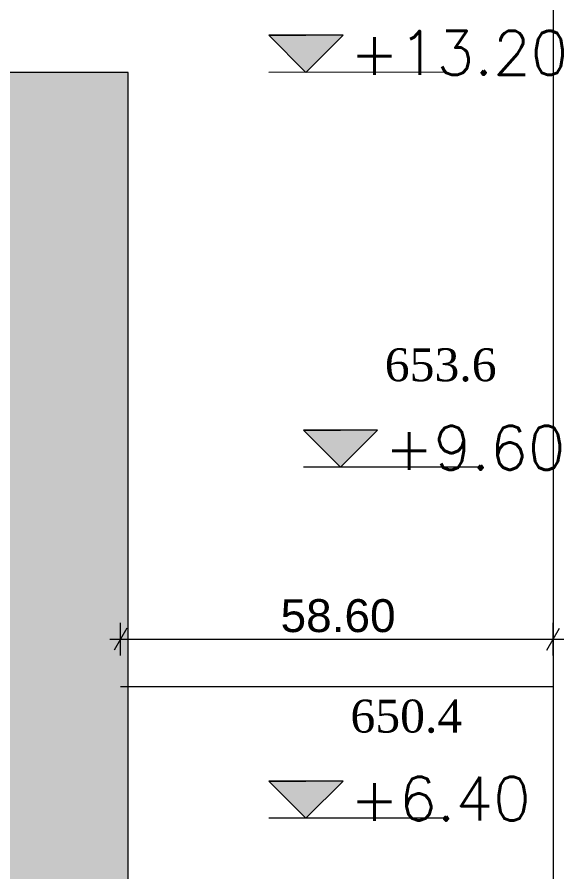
# Model space of a CAD drawing. Header units: millimetres. Extents: x 476244520 to 476657119, y 4620824743 to 4621446928.
# Drawn here: x 476580387 to 476585371, y 4621078656 to 4621086449 of the extents above; entities that cross this region are included whole.
import ezdxf

# ---------------------------------------------------------------- set-up
doc = ezdxf.new("R2010")
doc.units = ezdxf.units.MM
doc.header["$MEASUREMENT"] = 0
for name, color, linetype, lineweight in [('0_Pen_No__1_Pen_No__250', 7, 'Continuous', 0), ('0_Pen_No__250_Pen_No__142', 142, 'Continuous', 0), ('2D Drafting - General_Pen_No__30_Pen_No__9_Pen_No__9_Pen_No__253', 252, 'Continuous', 0), ('2D Drafting - General_Pen_No__30_Pen_No__9_Pen_No__9_Pen_No__7', 7, 'Continuous', 0), ('New_New_piketebi_Pen_No__7_Pen_No__1', 1, 'Continuous', 0), ('New_Structural - Bearing_Pen_No__1', 1, 'Continuous', 0), ('zoma_Pen_No__1', 1, 'Continuous', 0), ('zoma_Pen_No__1_Pen_No__142', 142, 'Continuous', 0)]:
    doc.layers.add(name, color=color, linetype=linetype, lineweight=lineweight)
doc.layers.add('zoma', color=7, linetype='Continuous')
doc.styles.add('GENERATED_STYLE_2', font='arial.ttf')
doc.styles.add('GENERATED_STYLE_7', font='times.ttf')
doc.linetypes.add('Break', pattern='A,0,[1,A-4 бѓЎбѓђбѓ®бѓљбѓ\x98 - nikas1.Shx,S=15.679026,R=0,X=0,Y=0],-1975.557214,0', length=1975.557214)
doc.dimstyles.new('GENERATED_STYLE__3', dxfattribs={"dimtxt": 300, "dimasz": 152, "dimexe": 0.18, "dimexo": 3, "dimgap": 0.09, "dimtad": 1, "dimtih": 1, "dimtoh": 1, "dimlfac": 0.001, "dimzin": 0, "dimdsep": 46, "dimtxsty": 'GENERATED_STYLE_2', "dimblk": 'ARROWHEAD_2', "dimblk1": 'ARROWHEAD_2', "dimblk2": 'ARROWHEAD_2', "dimcen": 0.09, "dimclrd": 1, "dimclre": 1, "dimclrt": 1, "dimadec": 0, "dimazin": 0, "dimtfac": 1, "dimtdec": 4, "dimtmove": 0, "dimatfit": 3, "dimfxl": 1, "dimtolj": 1, "dimtzin": 0, "dimarcsym": 0})

# ---------------------------------------------------------------- blocks, each defined once
blk = doc.blocks.new('*D839', base_point=(476844527.1, 4621385791))
at = {"layer": 'zoma_Pen_No__1', "color": 1, "linetype": 'Continuous', "lineweight": 0, "transparency": 16777216}
for p, q in [((476581386.9, 4621080877.8), (476581271.5, 4621080677.8)), ((476581329.2, 4621080627.8), (476581329.2, 4621080927.8)), ((476585215.5, 4621080677.8), (476585330.9, 4621080877.8)), ((476585273.2, 4621080627.8), (476585273.2, 4621080927.8)), ((476581231.4, 4621080777.8), (476581329.2, 4621080777.8)), ((476581329.2, 4621080777.8), (476585273.2, 4621080777.8)), ((476585273.2, 4621080777.8), (476585371, 4621080777.8))]:
    blk.add_line(p, q, dxfattribs=at)
at = {"layer": 'zoma_Pen_No__1', "color": 1, "lineweight": 0, "transparency": 16777216, "insert": (476582788.3, 4621080837.8), "char_height": 300, "attachment_point": 7, "style": 'GENERATED_STYLE_2'}
blk.add_mtext('\\A1;{\\pql;\\fArial CYR|b0|i0|c204|p34;58.60}', dxfattribs=at)
blk = doc.blocks.new('ARROWHEAD_2')
at = {"color": 0, "linetype": 'Continuous', "lineweight": 0}
for p, q in [((-0.378, -0.655), (0.378, 0.655)), ((0, 0), (-1, 0))]:
    blk.add_line(p, q, dxfattribs=at)

msp = doc.modelspace()

# ---------------------------------------------------------------- hatches: boundary and pattern name
at = {"layer": '0_Pen_No__250_Pen_No__142', "linetype": 'Continuous', "lineweight": 0}
for points in [[(476583020.205, 4621085945.148), (476583357.734, 4621086282.842), (476582682.512, 4621086282.677)], [(476583335.947, 4621082345.554), (476583673.476, 4621082683.248), (476582998.254, 4621082683.083)], [(476583020.223, 4621079145.554), (476583357.752, 4621079483.248), (476582682.529, 4621079483.083)]]:
    msp.add_hatch(color=142, dxfattribs=at).paths.add_polyline_path(points)
at = {"layer": '2D Drafting - General_Pen_No__30_Pen_No__9_Pen_No__9_Pen_No__253', "linetype": 'Continuous', "lineweight": 0}
h = msp.add_hatch(dxfattribs=at)
h.set_pattern_fill('BRICK___RUNNING_BOND', color=252, style=0, pattern_type=2)
h.set_pattern_definition([(0, (476584677.18, 4621075479.1), (0, 66.64), []), (90, (476584677.18, 4621075479.1), (-244.8, 0), [66.64, -66.64]), (90, (476584799.58, 4621075545.74), (-244.8, 0), [66.64, -66.64])])
h.paths.add_polyline_path([(476539459.138, 4621072645.531), (476540629.005, 4621072645.531), (476540629.014, 4621075245.539), (476540629.014, 4621076667.176), (476540629.014, 4621084845.531), (476540629.014, 4621085057.885), (476540629.014, 4621085545.532), (476546429.014, 4621085545.532), (476546429.014, 4621072645.531), (476553686.976, 4621072645.531), (476553729.155, 4621072645.531), (476553729.155, 4621075945.533), (476553729.155, 4621078445.544), (476553729.155, 4621079070.057), (476553729.155, 4621085545.544), (476557529.011, 4621085545.544), (476557529.011, 4621075245.549), (476556929.206, 4621075245.549), (476556929.206, 4621070445.499), (476563929.127, 4621070445.499), (476563929.127, 4621075251.999), (476563329.323, 4621075251.999), (476563329.323, 4621085545.544), (476567129.179, 4621085545.544), (476567129.179, 4621072645.445), (476569940.806, 4621072645.445), (476569940.806, 4621072645.531), (476570829.494, 4621072645.531), (476572429.494, 4621072645.531), (476574429.014, 4621072645.531), (476574429.014, 4621085545.532), (476580229.014, 4621085545.532), (476580229.014, 4621072645.531), (476581399.049, 4621072645.531), (476581399.049, 4621085945.125), (476580317.511, 4621085945.125), (476574428.978, 4621085945.125), (476553729.155, 4621085945.125), (476546829.014, 4621085945.125), (476539459.138, 4621085945.125)])
h.paths.add_polyline_path([(476546829.014, 4621082345.544), (476546829.014, 4621084845.531), (476553329.014, 4621084845.531), (476553329.014, 4621082345.544)], flags=0)
h.paths.add_polyline_path([(476546829.014, 4621075945.533), (476546829.014, 4621078445.544), (476553329.014, 4621078445.544), (476553329.014, 4621075945.533)], flags=0)
h.paths.add_polyline_path([(476546829.014, 4621079145.544), (476546829.014, 4621081645.544), (476553329.014, 4621081645.544), (476553329.014, 4621079145.544)], flags=0)
h.paths.add_polyline_path([(476549474.939, 4621072745.581), (476549479.055, 4621072745.581), (476549479.055, 4621075245.581), (476547879.055, 4621075245.582), (476547879.055, 4621072745.581)], flags=0)
h.paths.add_polyline_path([(476559629.231, 4621083245.531), (476559629.231, 4621084845.531), (476558029.231, 4621084845.531), (476558029.231, 4621083245.531)], flags=0)
h.paths.add_polyline_path([(476559629.231, 4621073645.531), (476559629.231, 4621075245.531), (476558029.231, 4621075245.531), (476558029.231, 4621073645.531)], flags=0)
h.paths.add_polyline_path([(476558029.236, 4621076845.531), (476559629.236, 4621076845.531), (476559629.236, 4621078445.531), (476558029.236, 4621078445.531)], flags=0)
h.paths.add_polyline_path([(476559629.236, 4621080045.531), (476559629.236, 4621081645.531), (476558029.236, 4621081645.531), (476558029.236, 4621080045.531)], flags=0)
h.paths.add_polyline_path([(476559629.014, 4621071445.531), (476559629.014, 4621072045.531), (476558029.442, 4621072045.531), (476558029.442, 4621071445.531)], flags=0)
h.paths.add_polyline_path([(476561228.792, 4621078445.531), (476561228.792, 4621076845.531), (476562828.792, 4621076845.531), (476562828.792, 4621078445.531)], flags=0)
h.paths.add_polyline_path([(476561228.792, 4621080045.531), (476562828.792, 4621080045.531), (476562828.792, 4621081645.531), (476561228.792, 4621081645.531)], flags=0)
h.paths.add_polyline_path([(476561228.797, 4621084845.531), (476561228.797, 4621083245.531), (476562828.797, 4621083245.531), (476562828.797, 4621084845.531)], flags=0)
h.paths.add_polyline_path([(476562828.369, 4621071445.531), (476562828.369, 4621072045.531), (476561228.797, 4621072045.531), (476561228.797, 4621071445.531)], flags=0)
h.paths.add_polyline_path([(476561228.797, 4621073645.531), (476562828.797, 4621073645.531), (476562828.797, 4621075245.531), (476561228.797, 4621075245.531)], flags=0)
h.paths.add_polyline_path([(476568178.997, 4621081645.582), (476568178.997, 4621079145.581), (476569778.997, 4621079145.581), (476569778.997, 4621081645.581)], flags=0)
h.paths.add_polyline_path([(476569778.997, 4621075945.581), (476569778.997, 4621078445.581), (476568178.997, 4621078445.582), (476568178.997, 4621075945.581)], flags=0)
h.paths.add_polyline_path([(476568178.997, 4621082345.581), (476569778.997, 4621082345.581), (476569778.997, 4621084845.581), (476568178.997, 4621084845.582)], flags=0)
h.paths.add_polyline_path([(476571779.011, 4621084845.581), (476571779.011, 4621082345.581), (476573379.011, 4621082345.581), (476573379.011, 4621084845.582)], flags=0)
h.paths.add_polyline_path([(476571779.011, 4621081645.581), (476571779.011, 4621079145.581), (476573379.011, 4621079145.581), (476573379.011, 4621081645.582)], flags=0)
h.paths.add_polyline_path([(476571779.011, 4621075245.581), (476571779.011, 4621072745.581), (476571783.128, 4621072745.581), (476573379.011, 4621072745.581), (476573379.011, 4621075245.582)], flags=0)
h.paths.add_polyline_path([(476571779.011, 4621075945.581), (476573379.011, 4621075945.581), (476573379.011, 4621078445.582), (476571779.011, 4621078445.581)], flags=0)

# ---------------------------------------------------------------- linework, layer by layer
at = {"layer": '0_Pen_No__1_Pen_No__250', "color": 7, "linetype": 'Continuous', "lineweight": 0, "flags": 128}
for points in [[(476583020.205, 4621085945.148), (476582682.512, 4621086282.677), (476583020.123, 4621086282.759)], [(476583020.205, 4621085945.148), (476583357.734, 4621086282.842), (476583020.123, 4621086282.759)], [(476584282.594, 4621085945.457), (476582682.594, 4621085945.066)], [(476583335.947, 4621082345.554), (476582998.254, 4621082683.083), (476583335.865, 4621082683.165)], [(476583335.947, 4621082345.554), (476583673.476, 4621082683.248), (476583335.865, 4621082683.165)], [(476584598.336, 4621082345.863), (476582998.336, 4621082345.472)], [(476583020.223, 4621079145.554), (476582682.529, 4621079483.083), (476583020.14, 4621079483.166)], [(476583020.223, 4621079145.554), (476583357.752, 4621079483.248), (476583020.14, 4621079483.166)], [(476584282.612, 4621079145.863), (476582682.612, 4621079145.472)]]:
    msp.add_lwpolyline(points, dxfattribs=at)
at = {"layer": '0_Pen_No__250_Pen_No__142', "color": 142, "linetype": 'Continuous', "lineweight": 0, "flags": 128}
for points in [[(476583020.205, 4621085945.148), (476583357.734, 4621086282.842), (476582682.512, 4621086282.677)], [(476583335.947, 4621082345.554), (476583673.476, 4621082683.248), (476582998.254, 4621082683.083)], [(476583020.223, 4621079145.554), (476583357.752, 4621079483.248), (476582682.529, 4621079483.083)]]:
    msp.add_lwpolyline(points, close=True, dxfattribs=at)
at = {"layer": '2D Drafting - General_Pen_No__30_Pen_No__9_Pen_No__9_Pen_No__7', "color": 7, "linetype": 'Continuous', "lineweight": 0, "flags": 128}
msp.add_lwpolyline([(476556929.206, 4621070445.499), (476563929.127, 4621070445.499), (476563929.127, 4621075251.999), (476563329.323, 4621075251.999), (476563329.323, 4621085545.544), (476567129.179, 4621085545.544), (476567129.179, 4621072645.445), (476569940.806, 4621072645.445), (476569940.806, 4621072645.531), (476570829.494, 4621072645.531), (476572429.494, 4621072645.531), (476574429.014, 4621072645.531), (476574429.014, 4621085545.532), (476580229.014, 4621085545.532), (476580229.014, 4621072645.531), (476581399.049, 4621072645.531), (476581399.049, 4621085945.125), (476580317.511, 4621085945.125), (476574428.978, 4621085945.125), (476553729.155, 4621085945.125)], dxfattribs=at)
at = {"layer": 'New_Structural - Bearing_Pen_No__1', "color": 1, "linetype": 'Continuous', "lineweight": 0}
msp.add_line((476585273.189, 4621091265.135), (476585273.189, 4621064533.809), dxfattribs=at)
at = {"layer": 'New_Structural - Bearing_Pen_No__1', "color": 1, "linetype": 'Break', "lineweight": 0}
msp.add_line((476581329.141, 4621080344.94), (476585273.189, 4621080344.94), dxfattribs=at)

# ---------------------------------------------------------------- texts
at = {"layer": 'New_New_piketebi_Pen_No__7_Pen_No__1', "color": 1, "linetype": 'Continuous', "lineweight": 0, "char_height": 300, "attachment_point": 4, "style": 'GENERATED_STYLE_7'}
for s, insert in [('\\A1;{\\pql;\\fTimes New Roman|b0|i0|c0|p18;65\\fTimes New Roman|b0|i0|c0|p18;3\\fTimes New Roman|b0|i0|c0|p18;.\\fTimes New Roman|b0|i0|c0|p18;6}', (476583738.105, 4621083275.968)), ('\\A1;{\\pql;\\fTimes New Roman|b0|i0|c0|p18;6\\fTimes New Roman|b0|i0|c0|p18;50\\fTimes New Roman|b0|i0|c0|p18;.\\fTimes New Roman|b0|i0|c0|p18;4}', (476583425.141, 4621080072.786))]:
    msp.add_mtext(s, dxfattribs=dict(at, insert=insert))
at = {"layer": 'zoma_Pen_No__1_Pen_No__142', "color": 142, "linetype": 'Continuous', "lineweight": 0, "char_height": 400, "attachment_point": 7, "rotation": 0.0139872}
for s, insert in [('\\A1;{\\pql;\\Ftxt.shx;+13.\\Ftxt.shx;2\\Ftxt.shx;0}', (476583422.52, 4621085922.201)), ('\\A1;{\\pql;\\Ftxt.shx;+9.\\Ftxt.shx;6\\Ftxt.shx;0}', (476583738.262, 4621082322.007)), ('\\A1;{\\pql;\\Ftxt.shx;+\\Ftxt.shx;6\\Ftxt.shx;.40}', (476583422.537, 4621079122.607))]:
    msp.add_mtext(s, dxfattribs=dict(at, insert=insert))

# ---------------------------------------------------------------- dimensions: what is measured, and where the dimension line sits
at = {"layer": 'zoma', "color": 1, "linetype": 'Continuous', "lineweight": 0}
dim = msp.add_linear_dim(base=(476585273.189, 4621080777.843), p1=(476581329.191, 4621080530.989), p2=(476585273.189, 4621080654.416), text='58.60', dimstyle='GENERATED_STYLE__3', dxfattribs=at)
dim.commit()
dim.dimension.update_dxf_attribs({"geometry": '*D839', "text_midpoint": (476583292.277, 4621080987.843), "dimtype": 160})

doc.saveas('drawing.dxf')
